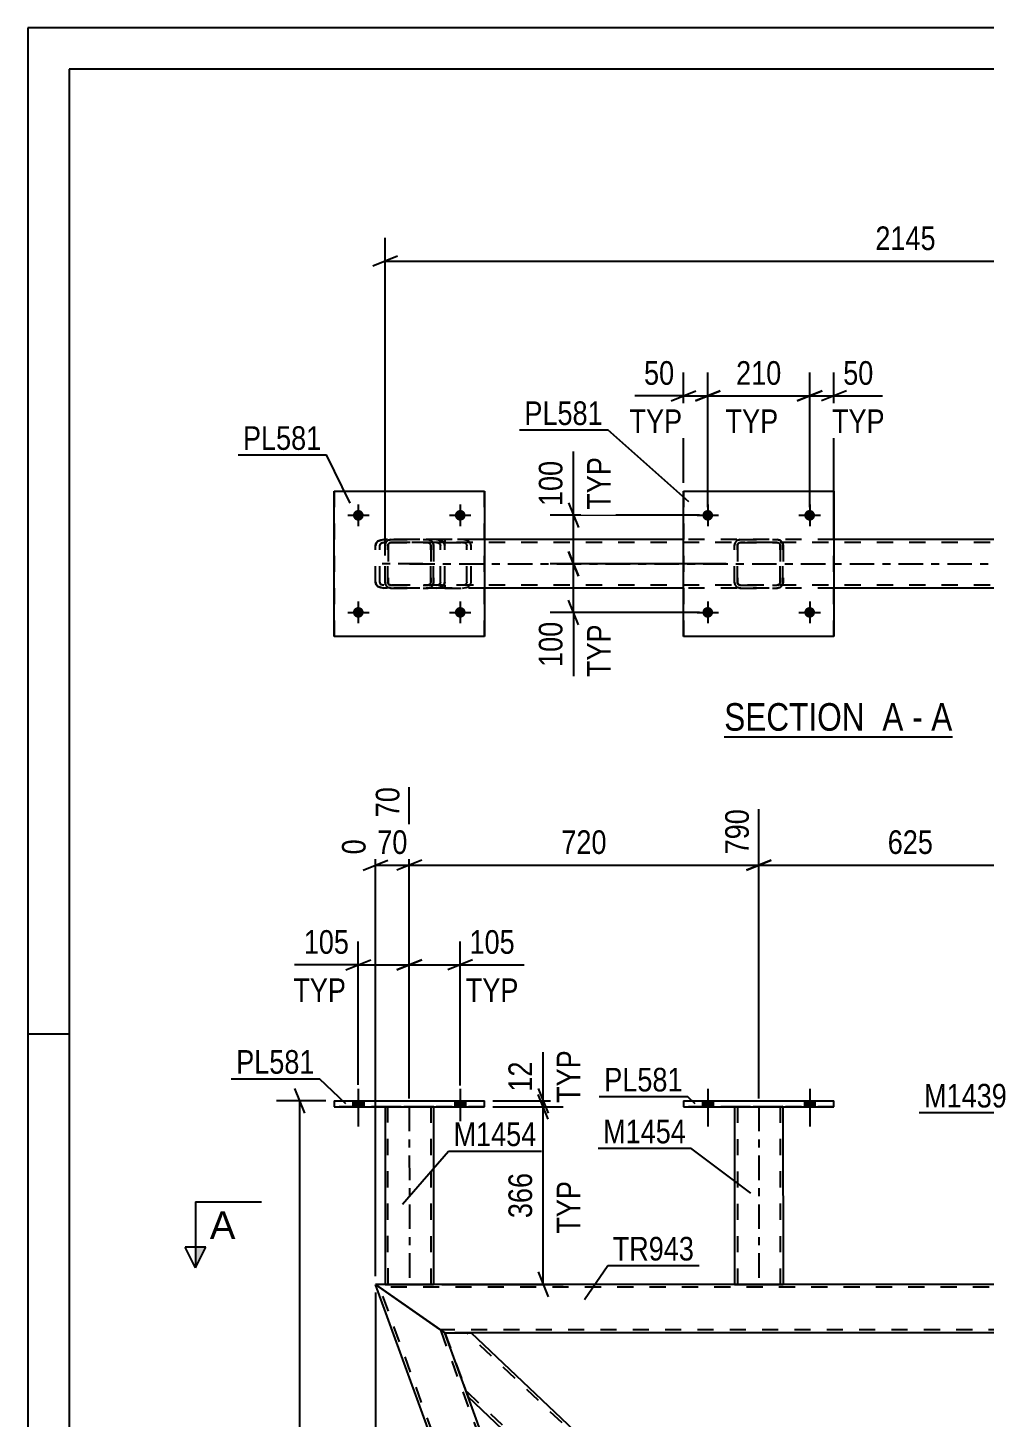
# Model space of a CAD drawing. Header units: millimetres. Extents: x 0 to 594, y 0 to 420.
# Drawn here: x 0 to 115.9, y 251.6 to 420 of the extents above; entities that cross this region are included whole.
import ezdxf

# ---------------------------------------------------------------- set-up
doc = ezdxf.new("R2010")
doc.units = ezdxf.units.MM
doc.linetypes.add('DXK_LINE_DOT2', pattern=[3.9198, 1.9599, -1.9599])
doc.linetypes.add('DXK_LINE_DOT3', pattern=[5.9187, 2.979, -0.9799, 0.9799, -0.9799])
doc.styles.add('Arial', font='ARIAL.TTF', dxfattribs={"height": 0.2})
doc.styles.add('Arial Narrow', font='ARIALN.TTF', dxfattribs={"height": 0.2})

# ---------------------------------------------------------------- blocks, each defined once
blk = doc.blocks.new('Unknown-283049540-1163')
at = {"color": 5, "linetype": 'Continuous'}
for p, q in [((594, 420), (0, 420)), ((0, 420), (0, 0)), ((589, 415), (5, 415)), ((5, 415), (5, 5)), ((5, 298), (0, 298))]:
    blk.add_line(p, q, dxfattribs=at)
blk = doc.blocks.new('Unknown-283049540-12 - 12633')
at = {"color": 6, "linetype": 'Continuous'}
blk.add_line((84.41, 334.05), (112.06, 334.05), dxfattribs=at)
at = {"color": 0, "linetype": 'Continuous'}
for points in [[(102.52, 334.8), (102.52, 338.3), (84.41, 338.3), (84.41, 334.8)], [(106.13, 334.8), (106.13, 338.3), (103.57, 338.3), (103.57, 334.8)], [(108.45, 334.8), (108.45, 338.3), (107.18, 338.3), (107.18, 334.8)], [(112.06, 334.8), (112.06, 338.3), (109.5, 338.3), (109.5, 334.8)]]:
    blk.add_wipeout(points, dxfattribs=at)
at = {"color": 7, "linetype": 'Continuous', "style": 'Arial Narrow'}
for s, p in [('SECTION ', (84.41, 334.8)), ('A', (103.57, 334.8)), ('A', (109.5, 334.8)), ('-', (107.18, 334.8))]:
    blk.add_text(s, height=3.34, dxfattribs=at).set_placement(p)
blk = doc.blocks.new('Bolt-283049540-8524 - 6799')
at = {"linetype": 'Continuous'}
for points in [[(81.77, 289.22), (83.06, 289.22), (83.06, 289.93), (81.77, 289.93)], [(94.12, 289.22), (95.41, 289.22), (95.41, 289.93), (94.12, 289.93)]]:
    blk.add_hatch(color=1, dxfattribs=at).paths.add_polyline_path(points)
at = {"color": 1, "linetype": 'Continuous'}
for p, q in [((82.41, 291.4), (82.41, 286.81)), ((94.77, 291.4), (94.77, 286.81)), ((81.77, 289.93), (81.77, 289.22)), ((83.06, 289.93), (83.06, 289.22)), ((94.12, 289.93), (94.12, 289.22)), ((95.41, 289.93), (95.41, 289.22))]:
    blk.add_line(p, q, dxfattribs=at)
blk = doc.blocks.new('Part-283049540-6800 - 6799')
at = {"color": 2, "linetype": 'Continuous'}
for p, q in [((111.88, 76.1), (42.14, 267.69)), ((42.14, 267.69), (50.55, 261.81)), ((113.64, 88.45), (53.37, 254.05))]:
    blk.add_line(p, q, dxfattribs=at)
at = {"color": 7, "linetype": 'DXK_LINE_DOT2'}
for p, q in [((112.09, 76.57), (42.65, 267.34)), ((115.11, 83.4), (50.04, 262.16)), ((50.55, 261.81), (53.37, 254.05))]:
    blk.add_line(p, q, dxfattribs=at)
blk = doc.blocks.new('Part-283049540-6802 - 6799')
at = {"color": 2, "linetype": 'Continuous'}
for p, q in [((53.37, 254.05), (50.55, 261.81)), ((50.55, 261.81), (53.73, 261.81)), ((142.88, 177.43), (53.73, 261.81)), ((140.85, 171.25), (53.37, 254.05))]:
    blk.add_line(p, q, dxfattribs=at)
at = {"color": 7, "linetype": 'DXK_LINE_DOT2'}
for p, q in [((232.71, 91.92), (53.22, 261.81)), ((53.37, 254.05), (52.83, 255.54)), ((234.03, 83.55), (53.1, 254.8))]:
    blk.add_line(p, q, dxfattribs=at)
blk = doc.blocks.new('Bolt-283049540-8525 - 6799')
at = {"linetype": 'Continuous'}
for points in [[(81.77, 289.22), (83.06, 289.22), (83.06, 289.93), (81.77, 289.93)], [(94.12, 289.22), (95.41, 289.22), (95.41, 289.93), (94.12, 289.93)]]:
    blk.add_hatch(color=1, dxfattribs=at).paths.add_polyline_path(points)
at = {"color": 1, "linetype": 'Continuous'}
for p, q in [((82.41, 291.4), (82.41, 286.81)), ((94.77, 291.4), (94.77, 286.81)), ((81.77, 289.93), (81.77, 289.22)), ((83.06, 289.93), (83.06, 289.22)), ((94.12, 289.93), (94.12, 289.22)), ((95.41, 289.93), (95.41, 289.22))]:
    blk.add_line(p, q, dxfattribs=at)
blk = doc.blocks.new('Part-283049540-6806 - 6799')
at = {"color": 7, "linetype": 'DXK_LINE_DOT2'}
for p, q in [((91.53, 289.23), (85.65, 289.22)), ((85.65, 289.22), (91.53, 289.23)), ((85.65, 289.22), (85.65, 289.22)), ((85.65, 289.22), (85.65, 289.22)), ((86, 289.22), (86, 289.22)), ((86, 289.22), (86.02, 267.69)), ((91.18, 289.23), (91.18, 289.23)), ((91.18, 289.23), (91.19, 267.69)), ((91.53, 289.23), (91.53, 289.23)), ((91.53, 289.23), (91.53, 289.22)), ((91.53, 289.22), (91.53, 289.23)), ((91.55, 267.69), (85.66, 267.69)), ((91.17, 267.69), (91.11, 267.69))]:
    blk.add_line(p, q, dxfattribs=at)
at = {"color": 2, "linetype": 'Continuous'}
for p, q in [((85.65, 289.22), (85.66, 267.69)), ((91.53, 289.22), (91.55, 267.69)), ((85.66, 267.69), (91.55, 267.69))]:
    blk.add_line(p, q, dxfattribs=at)
at = {"color": 7, "linetype": 'DXK_LINE_DOT3'}
blk.add_line((88.59, 289.22), (88.61, 267.69), dxfattribs=at)
blk = doc.blocks.new('Part-283049540-6807 - 6799')
at = {"color": 2, "linetype": 'Continuous'}
for p, q in [((79.47, 289.93), (79.47, 289.22)), ((79.47, 289.93), (97.71, 289.93)), ((97.71, 289.22), (97.71, 289.93)), ((79.47, 289.22), (97.71, 289.22))]:
    blk.add_line(p, q, dxfattribs=at)
at = {"color": 7, "linetype": 'DXK_LINE_DOT2'}
for p, q in [((79.47, 289.93), (97.71, 289.93)), ((97.71, 289.22), (79.47, 289.22))]:
    blk.add_line(p, q, dxfattribs=at)
blk = doc.blocks.new('Part-283049540-6808 - 6799')
at = {"color": 7, "linetype": 'DXK_LINE_DOT2'}
for p, q in [((43.3, 289.22), (49.18, 289.23)), ((43.3, 289.22), (43.3, 289.22)), ((43.3, 289.22), (43.3, 289.22)), ((43.68, 289.22), (43.3, 289.22)), ((43.65, 289.22), (43.65, 289.22)), ((43.66, 267.69), (43.65, 289.22)), ((43.65, 289.22), (43.68, 289.22)), ((49.18, 289.23), (43.68, 289.22)), ((48.83, 289.23), (48.83, 289.23)), ((48.83, 289.23), (48.84, 267.69)), ((49.18, 289.23), (49.18, 289.23)), ((49.18, 289.23), (49.18, 289.22)), ((49.18, 289.22), (49.18, 289.23)), ((49.19, 267.69), (43.31, 267.69)), ((48.81, 267.69), (48.76, 267.69))]:
    blk.add_line(p, q, dxfattribs=at)
at = {"color": 2, "linetype": 'Continuous'}
for p, q in [((43.3, 289.22), (43.31, 267.69)), ((49.18, 289.22), (49.19, 267.69)), ((43.31, 267.69), (49.19, 267.69))]:
    blk.add_line(p, q, dxfattribs=at)
at = {"color": 7, "linetype": 'DXK_LINE_DOT3'}
blk.add_line((46.24, 289.22), (46.25, 267.69), dxfattribs=at)
blk = doc.blocks.new('Part-283049540-6809 - 6799')
at = {"color": 2, "linetype": 'Continuous'}
for p, q in [((37.12, 289.93), (37.12, 289.22)), ((37.12, 289.93), (55.36, 289.93)), ((55.36, 289.22), (55.36, 289.93)), ((37.12, 289.22), (55.36, 289.22))]:
    blk.add_line(p, q, dxfattribs=at)
at = {"color": 7, "linetype": 'DXK_LINE_DOT2'}
for p, q in [((37.12, 289.93), (55.36, 289.93)), ((55.36, 289.22), (37.12, 289.22))]:
    blk.add_line(p, q, dxfattribs=at)
blk = doc.blocks.new('Part-283049540-6811 - 6799')
at = {"color": 2, "linetype": 'Continuous'}
for p, q in [((49.54, 262.52), (42.14, 267.69)), ((43.31, 267.69), (42.14, 267.69)), ((85.66, 267.69), (45.94, 267.69)), ((122.43, 267.69), (88.33, 267.69)), ((49.54, 262.52), (50.55, 261.81)), ((169.48, 261.81), (53.73, 261.81))]:
    blk.add_line(p, q, dxfattribs=at)
at = {"color": 7, "linetype": 'DXK_LINE_DOT2'}
for p, q in [((167.47, 267.34), (42.65, 267.34)), ((45.94, 267.69), (43.31, 267.69)), ((167.34, 267.69), (85.66, 267.69)), ((88.33, 267.69), (85.66, 267.69)), ((50.47, 261.86), (49.54, 262.52)), ((169.36, 262.16), (50.04, 262.16)), ((53.73, 261.81), (50.55, 261.81))]:
    blk.add_line(p, q, dxfattribs=at)
blk = doc.blocks.new('Bolt-283049540-8526 - 6799')
at = {"linetype": 'Continuous'}
for points in [[(39.41, 289.22), (40.71, 289.22), (40.71, 289.93), (39.41, 289.93)], [(51.77, 289.22), (53.06, 289.22), (53.06, 289.93), (51.77, 289.93)]]:
    blk.add_hatch(color=1, dxfattribs=at).paths.add_polyline_path(points)
at = {"color": 1, "linetype": 'Continuous'}
for p, q in [((40.06, 291.4), (40.06, 286.81)), ((52.41, 291.4), (52.41, 286.81)), ((39.41, 289.93), (39.41, 289.22)), ((40.71, 289.93), (40.71, 289.22)), ((51.77, 289.93), (51.77, 289.22)), ((53.06, 289.93), (53.06, 289.22))]:
    blk.add_line(p, q, dxfattribs=at)
blk = doc.blocks.new('Bolt-283049540-8527 - 6799')
at = {"linetype": 'Continuous'}
for points in [[(39.41, 289.22), (40.71, 289.22), (40.71, 289.93), (39.41, 289.93)], [(51.77, 289.22), (53.06, 289.22), (53.06, 289.93), (51.77, 289.93)]]:
    blk.add_hatch(color=1, dxfattribs=at).paths.add_polyline_path(points)
at = {"color": 1, "linetype": 'Continuous'}
for p, q in [((40.06, 291.4), (40.06, 286.81)), ((52.41, 291.4), (52.41, 286.81)), ((39.41, 289.93), (39.41, 289.22)), ((40.71, 289.93), (40.71, 289.22)), ((51.77, 289.93), (51.77, 289.22)), ((53.06, 289.93), (53.06, 289.22))]:
    blk.add_line(p, q, dxfattribs=at)
blk = doc.blocks.new('Part-283049540-12643 - 12633')
at = {"color": 2, "linetype": 'Continuous'}
for p, q in [((37.12, 346.2), (37.12, 363.85)), ((37.12, 363.85), (37.12, 363.85)), ((37.12, 363.85), (55.36, 363.85)), ((55.36, 363.85), (55.36, 346.2)), ((37.12, 346.2), (37.12, 346.2)), ((55.36, 346.2), (37.12, 346.2))]:
    blk.add_line(p, q, dxfattribs=at)
at = {"color": 7, "linetype": 'DXK_LINE_DOT2'}
for p, q in [((37.12, 363.85), (37.12, 346.2)), ((37.12, 363.85), (37.12, 363.85)), ((55.36, 346.2), (55.36, 363.85)), ((37.12, 346.2), (37.12, 346.2))]:
    blk.add_line(p, q, dxfattribs=at)
blk = doc.blocks.new('Part-283049540-12642 - 12633')
at = {"color": 7, "linetype": 'DXK_LINE_DOT2'}
for p, q in [((43.35, 357.53), (43.3, 357.26)), ((43.3, 352.79), (43.3, 357.26)), ((43.3, 357.26), (43.31, 357.26)), ((43.31, 357.26), (43.37, 357.53)), ((43.31, 352.79), (43.31, 357.26)), ((43.65, 357.26), (43.68, 357.39)), ((43.65, 352.79), (43.65, 357.26)), ((43.65, 357.26), (43.66, 357.26)), ((43.69, 357.39), (43.66, 357.26)), ((43.66, 357.26), (43.66, 352.79)), ((43.68, 357.39), (43.75, 357.51)), ((43.77, 357.51), (43.69, 357.39)), ((44, 357.96), (43.73, 357.91)), ((43.75, 357.91), (44.02, 357.96)), ((43.75, 357.51), (43.87, 357.58)), ((43.88, 357.58), (43.77, 357.51)), ((43.87, 357.58), (44, 357.61)), ((44.02, 357.61), (43.88, 357.58)), ((44, 357.96), (48.47, 357.96)), ((44, 357.96), (44.02, 357.96)), ((44, 357.61), (48.47, 357.61)), ((44, 357.61), (44.02, 357.61)), ((44.02, 357.96), (48.49, 357.96)), ((48.49, 357.61), (44.02, 357.61)), ((48.47, 357.96), (48.49, 357.96)), ((48.74, 357.91), (48.47, 357.96)), ((48.47, 357.61), (48.49, 357.61)), ((48.47, 357.61), (48.61, 357.58)), ((48.49, 357.96), (48.76, 357.91)), ((48.62, 357.58), (48.49, 357.61)), ((48.61, 357.58), (48.72, 357.51)), ((48.74, 357.51), (48.62, 357.58)), ((48.72, 357.51), (48.8, 357.39)), ((48.81, 357.39), (48.74, 357.51)), ((48.8, 357.39), (48.83, 357.26)), ((48.84, 357.26), (48.81, 357.39)), ((48.83, 352.79), (48.83, 357.26)), ((48.83, 357.26), (48.84, 357.26)), ((48.84, 357.26), (48.84, 352.79)), ((49.18, 357.26), (49.13, 357.53)), ((49.14, 357.53), (49.19, 357.26)), ((49.18, 352.79), (49.18, 357.26)), ((49.18, 357.26), (49.19, 357.26)), ((49.19, 357.26), (49.19, 352.79)), ((43.3, 352.79), (43.31, 352.79)), ((43.3, 352.79), (43.35, 352.52)), ((43.37, 352.52), (43.31, 352.79)), ((43.65, 352.79), (43.66, 352.79)), ((43.68, 352.65), (43.65, 352.79)), ((43.66, 352.79), (43.69, 352.65)), ((43.75, 352.54), (43.68, 352.65)), ((43.69, 352.65), (43.77, 352.54)), ((43.73, 352.14), (44, 352.08)), ((43.87, 352.46), (43.75, 352.54)), ((44.02, 352.08), (43.75, 352.14)), ((43.77, 352.54), (43.88, 352.46)), ((44, 352.44), (43.87, 352.46)), ((43.88, 352.46), (44.02, 352.44)), ((44, 352.44), (48.47, 352.44)), ((44, 352.44), (44.02, 352.44)), ((44, 352.08), (48.47, 352.08)), ((44, 352.08), (44.02, 352.08)), ((44.02, 352.44), (48.49, 352.44)), ((44.02, 352.08), (48.49, 352.08)), ((48.61, 352.46), (48.47, 352.44)), ((48.47, 352.44), (48.49, 352.44)), ((48.47, 352.08), (48.74, 352.14)), ((48.47, 352.08), (48.49, 352.08)), ((48.49, 352.44), (48.62, 352.46)), ((48.76, 352.14), (48.49, 352.08)), ((48.72, 352.54), (48.61, 352.46)), ((48.62, 352.46), (48.74, 352.54)), ((48.8, 352.65), (48.72, 352.54)), ((48.74, 352.54), (48.81, 352.65)), ((48.83, 352.79), (48.8, 352.65)), ((48.81, 352.65), (48.84, 352.79)), ((48.83, 352.79), (48.84, 352.79)), ((49.13, 352.52), (49.18, 352.79)), ((49.19, 352.79), (49.14, 352.52)), ((49.18, 352.79), (49.19, 352.79))]:
    blk.add_line(p, q, dxfattribs=at)
at = {"color": 7, "linetype": 'DXK_LINE_DOT3'}
blk.add_line((46.23, 355.02), (46.26, 355.02), dxfattribs=at)
at = {"color": 7, "linetype": 'DXK_LINE_DOT2'}
for centre, start, end in [((44, 357.26), 112.5, 157.5), ((44.02, 357.26), 112.5, 157.5), ((48.47, 357.26), 22.5, 67.5), ((48.49, 357.26), 22.5, 67.5), ((44, 352.79), 202.5, 247.5), ((44.02, 352.79), 202.5, 247.5), ((48.47, 352.79), 292.5, 337.5), ((48.49, 352.79), 292.5, 337.5)]:
    blk.add_arc(centre, 0.706, start, end, dxfattribs=at)
blk = doc.blocks.new('Part-283049540-12634 - 12633')
at = {"color": 7, "linetype": 'DXK_LINE_DOT2'}
for p, q in [((42.22, 357.53), (42.14, 357.26)), ((42.14, 352.79), (42.14, 357.26)), ((42.44, 357.76), (42.22, 357.53)), ((42.77, 357.91), (42.44, 357.76)), ((42.65, 357.26), (42.69, 357.39)), ((42.65, 352.79), (42.65, 357.26)), ((42.69, 357.39), (42.8, 357.51)), ((43.15, 357.96), (42.77, 357.91)), ((42.8, 357.51), (42.96, 357.58)), ((42.96, 357.58), (43.15, 357.61)), ((50.25, 357.96), (43.15, 357.96)), ((50.25, 357.61), (43.15, 357.61)), ((49.92, 357.91), (49.54, 357.96)), ((49.54, 357.61), (49.73, 357.58)), ((49.73, 357.58), (49.89, 357.51)), ((49.89, 357.51), (50, 357.39)), ((50.25, 357.76), (49.92, 357.91)), ((50, 357.39), (50.04, 357.26)), ((50.04, 352.79), (50.04, 357.26)), ((50.47, 357.53), (50.25, 357.76)), ((50.55, 357.26), (50.47, 357.53)), ((50.55, 352.79), (50.55, 357.26)), ((42.14, 352.79), (42.22, 352.52)), ((42.22, 352.52), (42.44, 352.29)), ((42.44, 352.29), (42.77, 352.14)), ((42.69, 352.65), (42.65, 352.79)), ((42.8, 352.54), (42.69, 352.65)), ((42.77, 352.14), (43.15, 352.08)), ((42.96, 352.46), (42.8, 352.54)), ((43.15, 352.44), (42.96, 352.46)), ((50.25, 352.44), (43.15, 352.44)), ((50.25, 352.08), (43.15, 352.08)), ((49.73, 352.46), (49.54, 352.44)), ((49.54, 352.08), (49.92, 352.14)), ((49.89, 352.54), (49.73, 352.46)), ((50, 352.65), (49.89, 352.54)), ((49.92, 352.14), (50.25, 352.29)), ((50.04, 352.79), (50, 352.65)), ((50.25, 352.29), (50.47, 352.52)), ((50.47, 352.52), (50.55, 352.79))]:
    blk.add_line(p, q, dxfattribs=at)
at = {"color": 7, "linetype": 'DXK_LINE_DOT3'}
blk.add_line((47.87, 355.02), (42.93, 355.02), dxfattribs=at)
blk = doc.blocks.new('Part-283049540-12636 - 12633')
at = {"color": 7, "linetype": 'DXK_LINE_DOT2'}
for p, q in [((54.04, 357.96), (50.55, 357.96)), ((50.55, 357.96), (50.55, 357.61)), ((50.55, 357.61), (54.04, 357.61)), ((53.1, 357.91), (52.7, 357.96)), ((52.7, 357.61), (52.9, 357.58)), ((53.18, 357.39), (53.22, 357.26)), ((53.22, 352.79), (53.22, 357.26)), ((53.66, 357.51), (53.65, 357.53)), ((53.73, 357.26), (53.66, 357.51)), ((53.73, 352.79), (53.73, 357.26)), ((54.04, 352.44), (50.55, 352.44)), ((50.55, 352.44), (50.55, 352.08)), ((50.55, 352.08), (54.04, 352.08)), ((52.9, 352.46), (52.7, 352.44)), ((52.7, 352.08), (53.1, 352.14)), ((53.22, 352.79), (53.18, 352.65)), ((53.65, 352.52), (53.69, 352.65)), ((53.69, 352.65), (53.73, 352.79))]:
    blk.add_line(p, q, dxfattribs=at)
for centre, radius, start, end in [((52.79, 357.13), 0.467, 34.3521, 76.6378), ((52.88, 357), 0.935, 34.3521, 76.6378), ((52.79, 352.92), 0.467, 283.3622, 325.6479), ((52.88, 353.05), 0.935, 283.3622, 325.6479)]:
    blk.add_arc(centre, radius, start, end, dxfattribs=at)
blk = doc.blocks.new('Part-283049540-12640 - 12633')
at = {"color": 7, "linetype": 'DXK_LINE_DOT2'}
for p, q in [((85.7, 357.53), (85.65, 357.26)), ((85.65, 352.79), (85.65, 357.26)), ((85.65, 357.26), (85.66, 357.26)), ((85.66, 357.26), (85.72, 357.53)), ((85.66, 352.79), (85.66, 357.26)), ((86, 357.26), (86.03, 357.39)), ((86, 352.79), (86, 357.26)), ((86, 357.26), (86.02, 357.26)), ((86.04, 357.39), (86.02, 357.26)), ((86.02, 357.26), (86.02, 352.79)), ((86.03, 357.39), (86.11, 357.51)), ((86.12, 357.51), (86.04, 357.39)), ((86.36, 357.96), (86.09, 357.91)), ((86.1, 357.91), (86.37, 357.96)), ((86.11, 357.51), (86.22, 357.58)), ((86.24, 357.58), (86.12, 357.51)), ((86.22, 357.58), (86.36, 357.61)), ((86.37, 357.61), (86.24, 357.58)), ((86.36, 357.96), (90.83, 357.96)), ((86.36, 357.96), (86.37, 357.96)), ((86.36, 357.61), (90.83, 357.61)), ((86.36, 357.61), (86.37, 357.61)), ((86.37, 357.96), (90.84, 357.96)), ((90.84, 357.61), (86.37, 357.61)), ((90.83, 357.96), (90.84, 357.96)), ((91.1, 357.91), (90.83, 357.96)), ((90.83, 357.61), (90.84, 357.61)), ((90.83, 357.61), (90.96, 357.58)), ((90.84, 357.96), (91.11, 357.91)), ((90.98, 357.58), (90.84, 357.61)), ((90.96, 357.58), (91.08, 357.51)), ((91.09, 357.51), (90.98, 357.58)), ((91.08, 357.51), (91.15, 357.39)), ((91.17, 357.39), (91.09, 357.51)), ((91.15, 357.39), (91.18, 357.26)), ((91.19, 357.26), (91.17, 357.39)), ((91.18, 352.79), (91.18, 357.26)), ((91.18, 357.26), (91.19, 357.26)), ((91.19, 357.26), (91.19, 352.79)), ((91.53, 357.26), (91.48, 357.53)), ((91.49, 357.53), (91.55, 357.26)), ((91.53, 352.79), (91.53, 357.26)), ((91.53, 357.26), (91.55, 357.26)), ((91.55, 357.26), (91.55, 352.79)), ((85.65, 352.79), (85.66, 352.79)), ((85.65, 352.79), (85.7, 352.52)), ((85.72, 352.52), (85.66, 352.79)), ((86, 352.79), (86.02, 352.79)), ((86.03, 352.65), (86, 352.79)), ((86.02, 352.79), (86.04, 352.65)), ((86.11, 352.54), (86.03, 352.65)), ((86.04, 352.65), (86.12, 352.54)), ((86.09, 352.14), (86.36, 352.08)), ((86.37, 352.08), (86.1, 352.14)), ((86.22, 352.46), (86.11, 352.54)), ((86.12, 352.54), (86.24, 352.46)), ((86.36, 352.44), (86.22, 352.46)), ((86.24, 352.46), (86.37, 352.44)), ((86.36, 352.44), (90.83, 352.44)), ((86.36, 352.44), (86.37, 352.44)), ((86.36, 352.08), (90.83, 352.08)), ((86.36, 352.08), (86.37, 352.08)), ((86.37, 352.44), (90.84, 352.44)), ((86.37, 352.08), (90.84, 352.08)), ((90.96, 352.46), (90.83, 352.44)), ((90.83, 352.44), (90.84, 352.44)), ((90.83, 352.08), (91.1, 352.14)), ((90.83, 352.08), (90.84, 352.08)), ((90.84, 352.44), (90.98, 352.46)), ((91.11, 352.14), (90.84, 352.08)), ((91.08, 352.54), (90.96, 352.46)), ((90.98, 352.46), (91.09, 352.54)), ((91.15, 352.65), (91.08, 352.54)), ((91.09, 352.54), (91.17, 352.65)), ((91.18, 352.79), (91.15, 352.65)), ((91.17, 352.65), (91.19, 352.79)), ((91.18, 352.79), (91.19, 352.79)), ((91.48, 352.52), (91.53, 352.79)), ((91.55, 352.79), (91.49, 352.52)), ((91.53, 352.79), (91.55, 352.79))]:
    blk.add_line(p, q, dxfattribs=at)
at = {"color": 7, "linetype": 'DXK_LINE_DOT3'}
blk.add_line((88.58, 355.02), (88.61, 355.02), dxfattribs=at)
at = {"color": 7, "linetype": 'DXK_LINE_DOT2'}
for centre, start, end in [((86.36, 357.26), 112.5, 157.5), ((86.37, 357.26), 112.5, 157.5), ((90.83, 357.26), 22.5, 67.5), ((90.84, 357.26), 22.5, 67.5), ((86.36, 352.79), 202.5, 247.5), ((86.37, 352.79), 202.5, 247.5), ((90.83, 352.79), 292.5, 337.5), ((90.84, 352.79), 292.5, 337.5)]:
    blk.add_arc(centre, 0.706, start, end, dxfattribs=at)
blk = doc.blocks.new('Part-283049540-12641 - 12633')
at = {"color": 2, "linetype": 'Continuous'}
for p, q in [((79.47, 346.2), (79.47, 363.85)), ((79.47, 363.85), (79.47, 363.85)), ((79.47, 363.85), (97.71, 363.85)), ((97.71, 363.85), (97.71, 346.2)), ((79.47, 346.2), (79.47, 346.2)), ((97.71, 346.2), (79.47, 346.2))]:
    blk.add_line(p, q, dxfattribs=at)
at = {"color": 7, "linetype": 'DXK_LINE_DOT2'}
for p, q in [((79.47, 363.85), (79.47, 346.2)), ((79.47, 363.85), (79.47, 363.85)), ((97.71, 346.2), (97.71, 363.85)), ((79.47, 346.2), (79.47, 346.2))]:
    blk.add_line(p, q, dxfattribs=at)
blk = doc.blocks.new('Part-283049540-12645 - 12633')
at = {"color": 7, "linetype": 'DXK_LINE_DOT2'}
for p, q in [((42.14, 357.26), (42.22, 357.53)), ((42.14, 352.79), (42.14, 357.26)), ((42.22, 357.53), (42.44, 357.76)), ((42.44, 357.76), (42.77, 357.91)), ((42.69, 357.39), (42.65, 357.26)), ((42.65, 352.79), (42.65, 357.26)), ((42.8, 357.51), (42.69, 357.39)), ((42.77, 357.91), (43.15, 357.96)), ((42.96, 357.58), (42.8, 357.51)), ((43.15, 357.61), (42.96, 357.58)), ((55.36, 357.96), (43.15, 357.96)), ((167.6, 357.61), (43.15, 357.61)), ((49.54, 357.96), (49.92, 357.91)), ((49.73, 357.58), (49.54, 357.61)), ((49.89, 357.51), (49.73, 357.58)), ((50, 357.39), (49.89, 357.51)), ((49.92, 357.91), (50.25, 357.76)), ((50.04, 357.26), (50, 357.39)), ((50.04, 352.79), (50.04, 357.26)), ((50.25, 357.76), (50.47, 357.53)), ((50.47, 357.53), (50.55, 357.26)), ((50.55, 352.79), (50.55, 357.26)), ((97.71, 357.96), (79.47, 357.96)), ((42.22, 352.52), (42.14, 352.79)), ((42.44, 352.29), (42.22, 352.52)), ((42.77, 352.14), (42.44, 352.29)), ((42.65, 352.79), (42.69, 352.65)), ((42.69, 352.65), (42.8, 352.54)), ((43.15, 352.08), (42.77, 352.14)), ((42.8, 352.54), (42.96, 352.46)), ((42.96, 352.46), (43.15, 352.44)), ((167.6, 352.44), (43.15, 352.44)), ((55.36, 352.08), (43.15, 352.08)), ((49.54, 352.44), (49.73, 352.46)), ((49.92, 352.14), (49.54, 352.08)), ((49.73, 352.46), (49.89, 352.54)), ((49.89, 352.54), (50, 352.65)), ((50.25, 352.29), (49.92, 352.14)), ((50, 352.65), (50.04, 352.79)), ((50.47, 352.52), (50.25, 352.29)), ((50.55, 352.79), (50.47, 352.52)), ((97.71, 352.08), (79.47, 352.08))]:
    blk.add_line(p, q, dxfattribs=at)
at = {"color": 2, "linetype": 'Continuous'}
for p, q in [((79.47, 357.96), (55.36, 357.96)), ((123.12, 357.96), (97.71, 357.96)), ((79.47, 352.08), (55.36, 352.08)), ((123.12, 352.08), (97.71, 352.08))]:
    blk.add_line(p, q, dxfattribs=at)
at = {"color": 7, "linetype": 'DXK_LINE_DOT3'}
blk.add_line((46.35, 355.02), (168.41, 355.02), dxfattribs=at)
blk = doc.blocks.new('Bolt-283049540-12646 - 12633')
at = {"linetype": 'Continuous'}
for points in [[(81.77, 349.15), (81.78, 349.28), (81.82, 349.41), (81.89, 349.53), (81.98, 349.63), (82.09, 349.7), (82.22, 349.76), (82.35, 349.79), (82.49, 349.79), (82.62, 349.76), (82.74, 349.7), (82.85, 349.62), (82.94, 349.52), (83.01, 349.4), (83.05, 349.27), (83.06, 349.14), (83.05, 349), (83, 348.88), (82.94, 348.76), (82.84, 348.66), (82.73, 348.58), (82.61, 348.53), (82.48, 348.5), (82.34, 348.5), (82.21, 348.53), (82.09, 348.58), (81.98, 348.66), (81.89, 348.76), (81.82, 348.88), (81.78, 349.01)], [(94.12, 349.15), (94.13, 349.28), (94.18, 349.41), (94.25, 349.53), (94.34, 349.63), (94.45, 349.7), (94.57, 349.76), (94.7, 349.79), (94.84, 349.79), (94.97, 349.76), (95.09, 349.7), (95.2, 349.62), (95.29, 349.52), (95.36, 349.4), (95.4, 349.27), (95.41, 349.14), (95.4, 349), (95.36, 348.88), (95.29, 348.76), (95.2, 348.66), (95.09, 348.58), (94.96, 348.53), (94.83, 348.5), (94.7, 348.5), (94.56, 348.53), (94.44, 348.58), (94.33, 348.66), (94.24, 348.76), (94.17, 348.88), (94.13, 349.01)]]:
    blk.add_hatch(color=1, dxfattribs=at).paths.add_polyline_path(points)
at = {"color": 1, "linetype": 'Continuous'}
for p, q in [((82.41, 350.44), (82.41, 347.85)), ((94.77, 350.44), (94.77, 347.85)), ((81.12, 349.14), (83.71, 349.14)), ((93.47, 349.14), (96.06, 349.14))]:
    blk.add_line(p, q, dxfattribs=at)
blk = doc.blocks.new('Bolt-283049540-12647 - 12633')
at = {"linetype": 'Continuous'}
for points in [[(81.77, 360.91), (81.78, 361.05), (81.82, 361.17), (81.89, 361.29), (81.98, 361.39), (82.09, 361.47), (82.22, 361.52), (82.35, 361.55), (82.49, 361.55), (82.62, 361.52), (82.74, 361.47), (82.85, 361.39), (82.94, 361.28), (83.01, 361.17), (83.05, 361.04), (83.06, 360.9), (83.05, 360.77), (83, 360.64), (82.94, 360.52), (82.84, 360.42), (82.73, 360.34), (82.61, 360.29), (82.48, 360.26), (82.34, 360.26), (82.21, 360.29), (82.09, 360.35), (81.98, 360.43), (81.89, 360.53), (81.82, 360.65), (81.78, 360.78)], [(94.12, 360.91), (94.13, 361.05), (94.18, 361.17), (94.25, 361.29), (94.34, 361.39), (94.45, 361.47), (94.57, 361.52), (94.7, 361.55), (94.84, 361.55), (94.97, 361.52), (95.09, 361.47), (95.2, 361.39), (95.29, 361.28), (95.36, 361.17), (95.4, 361.04), (95.41, 360.9), (95.4, 360.77), (95.36, 360.64), (95.29, 360.52), (95.2, 360.42), (95.09, 360.34), (94.96, 360.29), (94.83, 360.26), (94.7, 360.26), (94.56, 360.29), (94.44, 360.35), (94.33, 360.43), (94.24, 360.53), (94.17, 360.65), (94.13, 360.78)]]:
    blk.add_hatch(color=1, dxfattribs=at).paths.add_polyline_path(points)
at = {"color": 1, "linetype": 'Continuous'}
for p, q in [((82.41, 362.2), (82.41, 359.61)), ((94.77, 362.2), (94.77, 359.61)), ((81.12, 360.91), (83.71, 360.91)), ((93.47, 360.91), (96.06, 360.91))]:
    blk.add_line(p, q, dxfattribs=at)
blk = doc.blocks.new('Bolt-283049540-12648 - 12633')
at = {"linetype": 'Continuous'}
for points in [[(39.41, 349.15), (39.43, 349.28), (39.47, 349.41), (39.54, 349.53), (39.63, 349.63), (39.74, 349.7), (39.86, 349.76), (40, 349.79), (40.13, 349.79), (40.26, 349.76), (40.39, 349.7), (40.5, 349.62), (40.59, 349.52), (40.65, 349.4), (40.7, 349.27), (40.71, 349.14), (40.69, 349), (40.65, 348.88), (40.58, 348.76), (40.49, 348.66), (40.38, 348.58), (40.26, 348.53), (40.13, 348.5), (39.99, 348.5), (39.86, 348.53), (39.73, 348.58), (39.63, 348.66), (39.54, 348.76), (39.47, 348.88), (39.43, 349.01)], [(51.77, 349.15), (51.78, 349.28), (51.82, 349.41), (51.89, 349.53), (51.98, 349.63), (52.09, 349.7), (52.22, 349.76), (52.35, 349.79), (52.49, 349.79), (52.62, 349.76), (52.74, 349.7), (52.85, 349.62), (52.94, 349.52), (53.01, 349.4), (53.05, 349.27), (53.06, 349.14), (53.05, 349), (53, 348.88), (52.94, 348.76), (52.84, 348.66), (52.73, 348.58), (52.61, 348.53), (52.48, 348.5), (52.34, 348.5), (52.21, 348.53), (52.09, 348.58), (51.98, 348.66), (51.89, 348.76), (51.82, 348.88), (51.78, 349.01)]]:
    blk.add_hatch(color=1, dxfattribs=at).paths.add_polyline_path(points)
at = {"color": 1, "linetype": 'Continuous'}
for p, q in [((40.06, 350.44), (40.06, 347.85)), ((52.41, 350.44), (52.41, 347.85)), ((38.77, 349.14), (41.36, 349.14)), ((51.12, 349.14), (53.71, 349.14))]:
    blk.add_line(p, q, dxfattribs=at)
blk = doc.blocks.new('Bolt-283049540-12649 - 12633')
at = {"linetype": 'Continuous'}
for points in [[(39.41, 360.91), (39.43, 361.05), (39.47, 361.17), (39.54, 361.29), (39.63, 361.39), (39.74, 361.47), (39.86, 361.52), (40, 361.55), (40.13, 361.55), (40.26, 361.52), (40.39, 361.47), (40.5, 361.39), (40.59, 361.28), (40.65, 361.17), (40.7, 361.04), (40.71, 360.9), (40.69, 360.77), (40.65, 360.64), (40.58, 360.52), (40.49, 360.42), (40.38, 360.34), (40.26, 360.29), (40.13, 360.26), (39.99, 360.26), (39.86, 360.29), (39.73, 360.35), (39.63, 360.43), (39.54, 360.53), (39.47, 360.65), (39.43, 360.78)], [(51.77, 360.91), (51.78, 361.05), (51.82, 361.17), (51.89, 361.29), (51.98, 361.39), (52.09, 361.47), (52.22, 361.52), (52.35, 361.55), (52.49, 361.55), (52.62, 361.52), (52.74, 361.47), (52.85, 361.39), (52.94, 361.28), (53.01, 361.17), (53.05, 361.04), (53.06, 360.9), (53.05, 360.77), (53, 360.64), (52.94, 360.52), (52.84, 360.42), (52.73, 360.34), (52.61, 360.29), (52.48, 360.26), (52.34, 360.26), (52.21, 360.29), (52.09, 360.35), (51.98, 360.43), (51.89, 360.53), (51.82, 360.65), (51.78, 360.78)]]:
    blk.add_hatch(color=1, dxfattribs=at).paths.add_polyline_path(points)
at = {"color": 1, "linetype": 'Continuous'}
for p, q in [((40.06, 362.2), (40.06, 359.61)), ((52.41, 362.2), (52.41, 359.61)), ((38.77, 360.91), (41.36, 360.91)), ((51.12, 360.91), (53.71, 360.91))]:
    blk.add_line(p, q, dxfattribs=at)
blk = doc.blocks.new('StraightDimension-283049540-12322 - 6799')
at = {"color": 7, "linetype": 'Continuous'}
for p, q in [((61.87, 291.43), (63.07, 288.43)), ((56.36, 289.93), (64.87, 289.93)), ((63.07, 287.72), (61.87, 290.72)), ((62.47, 289.22), (62.47, 289.93)), ((56.36, 289.22), (64.87, 289.22))]:
    blk.add_line(p, q, dxfattribs=at)
at = {"color": 0, "linetype": 'Continuous'}
blk.add_wipeout([(67.57, 296.67), (63.37, 296.67), (63.37, 289.08), (67.57, 289.08)], dxfattribs=at)
at = {"color": 0}
blk.add_wipeout([(61.72, 295.31), (57.52, 295.31), (57.52, 290.45), (61.72, 290.45)], dxfattribs=at)
at = {"color": 7, "linetype": 'Continuous'}
blk.add_line((62.47, 289.93), (62.47, 295.83), dxfattribs=at)
blk.add_line((62.47, 289.93), (62.47, 295.83), dxfattribs=at)
at = {"color": 3, "linetype": 'Continuous', "style": 'Arial Narrow'}
blk.add_text('TYP', height=2.863, rotation=90.0002, dxfattribs=at).set_placement((66.97, 289.68))
at = {"color": 3, "style": 'Arial Narrow'}
blk.add_text('12', height=2.863, rotation=90.0002, dxfattribs=at).set_placement((61.12, 291.05))
blk = doc.blocks.new('StraightDimension-283049540-12352 - 6799')
at = {"color": 7, "linetype": 'Continuous'}
for p, q in [((40.06, 291.86), (40.06, 309.26)), ((46.24, 290.22), (46.24, 309.26)), ((38.56, 305.81), (41.56, 307.01)), ((47.74, 307.01), (44.74, 305.81)), ((40.06, 306.41), (46.24, 306.41))]:
    blk.add_line(p, q, dxfattribs=at)
at = {"color": 0}
blk.add_wipeout([(39.54, 307.16), (39.54, 311.36), (32.85, 311.36), (32.85, 307.16)], dxfattribs=at)
at = {"color": 0, "linetype": 'Continuous'}
blk.add_wipeout([(39.17, 301.31), (39.17, 305.51), (31.58, 305.51), (31.58, 301.31)], dxfattribs=at)
at = {"color": 7, "linetype": 'Continuous'}
blk.add_line((40.06, 306.41), (32.33, 306.41), dxfattribs=at)
blk.add_line((40.06, 306.41), (32.33, 306.41), dxfattribs=at)
at = {"color": 3, "style": 'Arial Narrow'}
blk.add_text('105', height=2.863, dxfattribs=at).set_placement((33.45, 307.76))
at = {"color": 3, "linetype": 'Continuous', "style": 'Arial Narrow'}
blk.add_text('TYP', height=2.863, dxfattribs=at).set_placement((32.18, 301.91))
blk = doc.blocks.new('StraightDimension-283049540-17328 - 6799')
at = {"color": 7, "linetype": 'Continuous'}
blk.add_line((42.14, 266.69), (42.14, 55.24), dxfattribs=at)
blk = doc.blocks.new('StraightDimension-283049540-17637 - 6799')
at = {"color": 7, "linetype": 'Continuous'}
for p, q in [((46.24, 290.22), (46.24, 327.97)), ((88.59, 290.22), (88.59, 325.3)), ((47.74, 319.11), (44.74, 317.91)), ((46.24, 318.51), (88.59, 318.51)), ((87.09, 317.91), (90.09, 319.11))]:
    blk.add_line(p, q, dxfattribs=at)
at = {"color": 0, "linetype": 'Continuous'}
blk.add_wipeout([(87.99, 325.9), (83.79, 325.9), (83.79, 319.21), (87.99, 319.21)], dxfattribs=at)
at = {"color": 0}
blk.add_wipeout([(70.76, 319.26), (70.76, 323.46), (64.07, 323.46), (64.07, 319.26)], dxfattribs=at)
at = {"color": 3, "linetype": 'Continuous', "style": 'Arial Narrow'}
blk.add_text('790', height=2.863, rotation=90.0002, dxfattribs=at).set_placement((87.39, 319.81))
at = {"color": 3, "style": 'Arial Narrow'}
blk.add_text('720', height=2.863, dxfattribs=at).set_placement((64.67, 319.86))
blk = doc.blocks.new('StraightDimension-283049540-12187 - 6799')
at = {"color": 7, "linetype": 'Continuous'}
blk.add_line((42.14, 266.69), (42.14, 44.77), dxfattribs=at)
blk = doc.blocks.new('StraightDimension-283049540-12351 - 6799')
at = {"color": 7, "linetype": 'Continuous'}
for p, q in [((46.24, 290.22), (46.24, 309.26)), ((52.41, 291.79), (52.41, 309.26)), ((44.74, 305.81), (47.74, 307.01)), ((53.91, 307.01), (50.91, 305.81)), ((46.24, 306.41), (52.41, 306.41))]:
    blk.add_line(p, q, dxfattribs=at)
at = {"color": 0}
blk.add_wipeout([(59.62, 307.16), (59.62, 311.36), (52.94, 311.36), (52.94, 307.16)], dxfattribs=at)
at = {"color": 0, "linetype": 'Continuous'}
blk.add_wipeout([(60.08, 301.31), (60.08, 305.51), (52.49, 305.51), (52.49, 301.31)], dxfattribs=at)
at = {"color": 7, "linetype": 'Continuous'}
blk.add_line((52.41, 306.41), (60.15, 306.41), dxfattribs=at)
blk.add_line((52.41, 306.41), (60.15, 306.41), dxfattribs=at)
at = {"color": 3, "style": 'Arial Narrow'}
blk.add_text('105', height=2.863, dxfattribs=at).set_placement((53.54, 307.76))
at = {"color": 3, "linetype": 'Continuous', "style": 'Arial Narrow'}
blk.add_text('TYP', height=2.863, dxfattribs=at).set_placement((53.09, 301.91))
blk = doc.blocks.new('StraightDimension-283049540-12270 - 6799')
at = {"color": 7, "linetype": 'Continuous'}
for p, q in [((33.58, 288.43), (32.38, 291.43)), ((36.12, 289.93), (30.13, 289.93)), ((32.98, 75.43), (32.98, 289.93))]:
    blk.add_line(p, q, dxfattribs=at)
blk = doc.blocks.new('StraightDimension-283049540-12323 - 6799')
at = {"color": 7, "linetype": 'Continuous'}
for p, q in [((63.07, 287.72), (61.87, 290.72)), ((56.36, 289.22), (64.87, 289.22)), ((62.47, 267.69), (62.47, 289.22)), ((61.87, 269.19), (63.07, 266.19)), ((50.19, 267.69), (64.87, 267.69))]:
    blk.add_line(p, q, dxfattribs=at)
at = {"color": 0, "linetype": 'Continuous'}
blk.add_wipeout([(67.57, 280.82), (63.37, 280.82), (63.37, 273.23), (67.57, 273.23)], dxfattribs=at)
at = {"color": 3, "linetype": 'Continuous', "style": 'Arial Narrow'}
blk.add_text('TYP', height=2.863, rotation=90.0002, dxfattribs=at).set_placement((66.97, 273.83))
at = {"color": 0}
blk.add_wipeout([(61.72, 281.8), (57.52, 281.8), (57.52, 275.12), (61.72, 275.12)], dxfattribs=at)
at = {"color": 3, "style": 'Arial Narrow'}
blk.add_text('366', height=2.863, rotation=90.0002, dxfattribs=at).set_placement((61.12, 275.72))
blk = doc.blocks.new('StraightDimension-283049540-17636 - 6799')
at = {"color": 7, "linetype": 'Continuous'}
for p, q in [((125.36, 291.63), (125.36, 327.13)), ((88.59, 290.22), (88.59, 325.3)), ((90.09, 319.11), (87.09, 317.91)), ((88.59, 318.51), (125.36, 318.51)), ((123.86, 317.91), (126.86, 319.11))]:
    blk.add_line(p, q, dxfattribs=at)
at = {"color": 0, "linetype": 'Continuous'}
blk.add_wipeout([(124.76, 327.73), (120.56, 327.73), (120.56, 319.21), (124.76, 319.21)], dxfattribs=at)
at = {"color": 0}
blk.add_wipeout([(110.32, 319.26), (110.32, 323.46), (103.63, 323.46), (103.63, 319.26)], dxfattribs=at)
at = {"color": 3, "linetype": 'Continuous', "style": 'Arial Narrow'}
blk.add_text('1415', height=2.863, rotation=90.0002, dxfattribs=at).set_placement((124.16, 319.81))
at = {"color": 3, "style": 'Arial Narrow'}
blk.add_text('625', height=2.863, dxfattribs=at).set_placement((104.23, 319.86))
blk = doc.blocks.new('StraightDimension-283049540-17638 - 6799')
at = {"color": 7, "linetype": 'Continuous'}
for p, q in [((46.24, 290.22), (46.24, 327.97)), ((42.14, 268.69), (42.14, 321.64)), ((40.64, 317.91), (43.64, 319.11)), ((42.14, 318.51), (46.24, 318.51)), ((47.74, 319.11), (44.74, 317.91))]:
    blk.add_line(p, q, dxfattribs=at)
at = {"color": 0}
blk.add_wipeout([(46.62, 319.26), (46.62, 323.46), (41.76, 323.46), (41.76, 319.26)], dxfattribs=at)
at = {"color": 3, "style": 'Arial Narrow'}
blk.add_text('70', height=2.863, dxfattribs=at).set_placement((42.36, 319.86))
at = {"color": 0, "linetype": 'Continuous'}
for points in [[(45.64, 328.57), (41.44, 328.57), (41.44, 323.71), (45.64, 323.71)], [(41.54, 322.24), (37.34, 322.24), (37.34, 319.21), (41.54, 319.21)]]:
    blk.add_wipeout(points, dxfattribs=at)
at = {"color": 3, "linetype": 'Continuous', "style": 'Arial Narrow'}
for s, height, p in [('70', 2.863, (45.04, 324.31)), ('0', 2.86, (40.94, 319.81))]:
    blk.add_text(s, height=height, rotation=90.0002, dxfattribs=at).set_placement(p)
blk = doc.blocks.new('StraightDimension-283049540-13075 - 12633')
at = {"color": 7, "linetype": 'Continuous'}
for p, q in [((79.47, 364.85), (79.47, 378.23)), ((82.41, 361.91), (82.41, 378.23)), ((77.97, 374.78), (80.97, 375.98)), ((83.91, 375.98), (80.91, 374.78)), ((79.47, 375.38), (82.41, 375.38))]:
    blk.add_line(p, q, dxfattribs=at)
at = {"color": 0}
blk.add_wipeout([(78.95, 376.13), (78.95, 380.33), (74.09, 380.33), (74.09, 376.13)], dxfattribs=at)
at = {"color": 0, "linetype": 'Continuous'}
blk.add_wipeout([(79.92, 370.28), (79.92, 374.48), (72.33, 374.48), (72.33, 370.28)], dxfattribs=at)
at = {"color": 7, "linetype": 'Continuous'}
blk.add_line((79.47, 375.38), (73.57, 375.38), dxfattribs=at)
blk.add_line((79.47, 375.38), (73.57, 375.38), dxfattribs=at)
at = {"color": 3, "style": 'Arial Narrow'}
blk.add_text('50', height=2.863, dxfattribs=at).set_placement((74.69, 376.73))
at = {"color": 3, "linetype": 'Continuous', "style": 'Arial Narrow'}
blk.add_text('TYP', height=2.863, dxfattribs=at).set_placement((72.93, 370.88))
blk = doc.blocks.new('StraightDimension-283049540-12691 - 12633')
at = {"color": 7, "linetype": 'Continuous'}
for p, q in [((65.55, 362.41), (66.75, 359.41)), ((81.41, 360.91), (63.3, 360.91)), ((66.15, 355.02), (66.15, 360.91)), ((66.75, 353.52), (65.55, 356.52)), ((84.65, 355.02), (63.3, 355.02))]:
    blk.add_line(p, q, dxfattribs=at)
at = {"color": 0}
blk.add_wipeout([(65.4, 368.12), (61.2, 368.12), (61.2, 361.43), (65.4, 361.43)], dxfattribs=at)
at = {"color": 0, "linetype": 'Continuous'}
blk.add_wipeout([(71.25, 368.57), (67.05, 368.57), (67.05, 360.98), (71.25, 360.98)], dxfattribs=at)
at = {"color": 7, "linetype": 'Continuous'}
blk.add_line((66.15, 360.91), (66.15, 368.64), dxfattribs=at)
blk.add_line((66.15, 360.91), (66.15, 368.64), dxfattribs=at)
at = {"color": 3, "style": 'Arial Narrow'}
blk.add_text('100', height=2.863, rotation=90.0002, dxfattribs=at).set_placement((64.8, 362.03))
at = {"color": 3, "linetype": 'Continuous', "style": 'Arial Narrow'}
blk.add_text('TYP', height=2.863, rotation=90.0002, dxfattribs=at).set_placement((70.65, 361.58))
blk = doc.blocks.new('StraightDimension-283049540-12692 - 12633')
at = {"color": 7, "linetype": 'Continuous'}
for p, q in [((65.55, 356.52), (66.75, 353.52)), ((84.65, 355.02), (63.3, 355.02)), ((66.15, 349.14), (66.15, 355.02)), ((66.75, 347.64), (65.55, 350.64)), ((81.41, 349.14), (63.3, 349.14))]:
    blk.add_line(p, q, dxfattribs=at)
at = {"color": 0}
blk.add_wipeout([(65.4, 348.62), (61.2, 348.62), (61.2, 341.93), (65.4, 341.93)], dxfattribs=at)
at = {"color": 0, "linetype": 'Continuous'}
blk.add_wipeout([(71.25, 348.29), (67.05, 348.29), (67.05, 340.7), (71.25, 340.7)], dxfattribs=at)
at = {"color": 7, "linetype": 'Continuous'}
blk.add_line((66.15, 349.14), (66.15, 341.41), dxfattribs=at)
blk.add_line((66.15, 349.14), (66.15, 341.41), dxfattribs=at)
at = {"color": 3, "style": 'Arial Narrow'}
blk.add_text('100', height=2.863, rotation=90.0002, dxfattribs=at).set_placement((64.8, 342.53))
at = {"color": 3, "linetype": 'Continuous', "style": 'Arial Narrow'}
blk.add_text('TYP', height=2.863, rotation=90.0002, dxfattribs=at).set_placement((70.65, 341.3))
blk = doc.blocks.new('StraightDimension-283049540-17612 - 12633')
at = {"color": 7, "linetype": 'Continuous'}
for p, q in [((43.3, 356.02), (43.3, 394.56)), ((44.8, 392.31), (41.8, 391.11)), ((43.3, 391.71), (169.48, 391.71))]:
    blk.add_line(p, q, dxfattribs=at)
at = {"color": 0}
blk.add_wipeout([(110.65, 392.46), (110.65, 396.66), (102.13, 396.66), (102.13, 392.46)], dxfattribs=at)
at = {"color": 3, "style": 'Arial Narrow'}
blk.add_text('2145', height=2.863, dxfattribs=at).set_placement((102.73, 393.06))
blk = doc.blocks.new('StraightDimension-283049540-13073 - 12633')
at = {"color": 7, "linetype": 'Continuous'}
for p, q in [((94.77, 361.91), (94.77, 378.23)), ((97.71, 358.96), (97.71, 378.23)), ((93.27, 374.78), (96.27, 375.98)), ((99.21, 375.98), (96.21, 374.78)), ((94.77, 375.38), (97.71, 375.38))]:
    blk.add_line(p, q, dxfattribs=at)
at = {"color": 0}
blk.add_wipeout([(103.09, 376.13), (103.09, 380.33), (98.23, 380.33), (98.23, 376.13)], dxfattribs=at)
at = {"color": 0, "linetype": 'Continuous'}
blk.add_wipeout([(104.46, 370.28), (104.46, 374.48), (96.87, 374.48), (96.87, 370.28)], dxfattribs=at)
at = {"color": 7, "linetype": 'Continuous'}
blk.add_line((97.71, 375.38), (103.61, 375.38), dxfattribs=at)
blk.add_line((97.71, 375.38), (103.61, 375.38), dxfattribs=at)
at = {"color": 3, "style": 'Arial Narrow'}
blk.add_text('50', height=2.863, dxfattribs=at).set_placement((98.83, 376.73))
at = {"color": 3, "linetype": 'Continuous', "style": 'Arial Narrow'}
blk.add_text('TYP', height=2.863, dxfattribs=at).set_placement((97.47, 370.88))
blk = doc.blocks.new('StraightDimension-283049540-13074 - 12633')
at = {"color": 7, "linetype": 'Continuous'}
for p, q in [((82.41, 361.91), (82.41, 378.23)), ((94.77, 361.91), (94.77, 378.23)), ((80.91, 374.78), (83.91, 375.98)), ((96.27, 375.98), (93.27, 374.78)), ((82.41, 375.38), (94.77, 375.38))]:
    blk.add_line(p, q, dxfattribs=at)
at = {"color": 0}
blk.add_wipeout([(91.93, 376.13), (91.93, 380.33), (85.25, 380.33), (85.25, 376.13)], dxfattribs=at)
at = {"color": 0, "linetype": 'Continuous'}
blk.add_wipeout([(91.56, 370.28), (91.56, 374.48), (83.97, 374.48), (83.97, 370.28)], dxfattribs=at)
at = {"color": 3, "style": 'Arial Narrow'}
blk.add_text('210', height=2.863, dxfattribs=at).set_placement((85.85, 376.73))
at = {"color": 3, "linetype": 'Continuous', "style": 'Arial Narrow'}
blk.add_text('TYP', height=2.863, dxfattribs=at).set_placement((84.57, 370.88))
blk = doc.blocks.new('SectionMark-283049540-12654 - 6799')
at = {"linetype": 'Continuous'}
blk.add_hatch(color=6, dxfattribs=at).paths.add_polyline_path([(20.31, 272.19), (21.56, 272.19), (20.31, 269.69)])
at = {"color": 6, "linetype": 'Continuous'}
for p, q in [((20.31, 277.69), (28.31, 277.69)), ((20.31, 277.69), (20.31, 269.69)), ((20.31, 269.69), (19.06, 272.19)), ((21.56, 272.19), (19.06, 272.19)), ((20.31, 269.69), (21.56, 272.19))]:
    blk.add_line(p, q, dxfattribs=at)
at = {"color": 0, "linetype": 'Continuous'}
blk.add_wipeout([(25.17, 273.19), (25.17, 276.69), (22.06, 276.69), (22.06, 273.19)], dxfattribs=at)
at = {"color": 3, "linetype": 'Continuous', "style": 'Arial'}
blk.add_text('A', height=3.34, dxfattribs=at).set_placement((22.06, 273.19))
blk = doc.blocks.new('Mark-283049540-12406 - 6799')
at = {"color": 0}
blk.add_wipeout([(118.68, 289.13), (118.68, 292.13), (108.63, 292.13), (108.63, 289.13)], dxfattribs=at)
blk.add_wipeout([(118.68, 289.13), (118.68, 292.13), (108.63, 292.13), (108.63, 289.13)], dxfattribs=at)
at = {"color": 30, "linetype": 'Continuous'}
for p in [(108.03, 288.53), (123.61, 286.03)]:
    blk.add_line(p, (119.28, 288.53), dxfattribs=at)
at = {"color": 3, "style": 'Arial Narrow'}
blk.add_text('M1439', height=2.863, dxfattribs=at).set_placement((108.63, 289.13))
blk = doc.blocks.new('Mark-283049540-12306 - 6799')
at = {"color": 0}
blk.add_wipeout([(80.76, 270.58), (80.76, 273.58), (70.89, 273.58), (70.89, 270.58)], dxfattribs=at)
blk.add_wipeout([(80.76, 270.58), (80.76, 273.58), (70.89, 273.58), (70.89, 270.58)], dxfattribs=at)
at = {"color": 30, "linetype": 'Continuous'}
for p, q in [((67.48, 265.85), (70.29, 269.98)), ((70.29, 269.98), (81.36, 269.98))]:
    blk.add_line(p, q, dxfattribs=at)
at = {"color": 3, "style": 'Arial Narrow'}
blk.add_text('TR943', height=2.863, dxfattribs=at).set_placement((70.89, 270.58))
blk = doc.blocks.new('Mark-283049540-12377 - 6799')
at = {"color": 0}
blk.add_wipeout([(61.65, 284.45), (61.65, 287.45), (51.6, 287.45), (51.6, 284.45)], dxfattribs=at)
blk.add_wipeout([(61.65, 284.45), (61.65, 287.45), (51.6, 287.45), (51.6, 284.45)], dxfattribs=at)
at = {"color": 30, "linetype": 'Continuous'}
for p, q in [((45.42, 277.43), (51, 283.85)), ((51, 283.85), (62.25, 283.85))]:
    blk.add_line(p, q, dxfattribs=at)
at = {"color": 3, "style": 'Arial Narrow'}
blk.add_text('M1454', height=2.863, dxfattribs=at).set_placement((51.6, 284.45))
blk = doc.blocks.new('Mark-283049540-12380 - 6799')
at = {"color": 0}
blk.add_wipeout([(34.76, 293.22), (34.76, 296.22), (25.26, 296.22), (25.26, 293.22)], dxfattribs=at)
blk.add_wipeout([(34.76, 293.22), (34.76, 296.22), (25.26, 296.22), (25.26, 293.22)], dxfattribs=at)
at = {"color": 30, "linetype": 'Continuous'}
for p in [(24.66, 292.62), (38.56, 289.56)]:
    blk.add_line(p, (35.36, 292.62), dxfattribs=at)
at = {"color": 3, "style": 'Arial Narrow'}
blk.add_text('PL581', height=2.863, dxfattribs=at).set_placement((25.26, 293.22))
blk = doc.blocks.new('Mark-283049540-12392 - 6799')
at = {"color": 0}
blk.add_wipeout([(79.78, 284.78), (79.78, 287.78), (69.73, 287.78), (69.73, 284.78)], dxfattribs=at)
blk.add_wipeout([(79.78, 284.78), (79.78, 287.78), (69.73, 287.78), (69.73, 284.78)], dxfattribs=at)
at = {"color": 30, "linetype": 'Continuous'}
for p in [(69.13, 284.18), (87.62, 278.73)]:
    blk.add_line(p, (80.38, 284.18), dxfattribs=at)
at = {"color": 3, "style": 'Arial Narrow'}
blk.add_text('M1454', height=2.863, dxfattribs=at).set_placement((69.73, 284.78))
blk = doc.blocks.new('Mark-283049540-12395 - 6799')
at = {"color": 0}
blk.add_wipeout([(79.37, 291.07), (79.37, 294.07), (69.87, 294.07), (69.87, 291.07)], dxfattribs=at)
blk.add_wipeout([(79.37, 291.07), (79.37, 294.07), (69.87, 294.07), (69.87, 291.07)], dxfattribs=at)
at = {"color": 30, "linetype": 'Continuous'}
for p in [(69.27, 290.47), (80.88, 289.56)]:
    blk.add_line(p, (79.97, 290.47), dxfattribs=at)
at = {"color": 3, "style": 'Arial Narrow'}
blk.add_text('PL581', height=2.863, dxfattribs=at).set_placement((69.87, 291.07))
blk = doc.blocks.new('Mark-283049540-17606 - 12633')
at = {"color": 0}
blk.add_wipeout([(69.69, 371.85), (69.69, 374.85), (60.19, 374.85), (60.19, 371.85)], dxfattribs=at)
blk.add_wipeout([(69.69, 371.85), (69.69, 374.85), (60.19, 374.85), (60.19, 371.85)], dxfattribs=at)
at = {"color": 30, "linetype": 'Continuous'}
for p in [(59.59, 371.25), (80.14, 362.55)]:
    blk.add_line(p, (70.29, 371.25), dxfattribs=at)
at = {"color": 3, "style": 'Arial Narrow'}
blk.add_text('PL581', height=2.863, dxfattribs=at).set_placement((60.19, 371.85))
blk = doc.blocks.new('Mark-283049540-13134 - 12633')
at = {"color": 0}
blk.add_wipeout([(35.59, 368.84), (35.59, 371.84), (26.08, 371.84), (26.08, 368.84)], dxfattribs=at)
blk.add_wipeout([(35.59, 368.84), (35.59, 371.84), (26.08, 371.84), (26.08, 368.84)], dxfattribs=at)
at = {"color": 30, "linetype": 'Continuous'}
for p in [(25.48, 368.24), (39.09, 362.38)]:
    blk.add_line(p, (36.19, 368.24), dxfattribs=at)
at = {"color": 3, "style": 'Arial Narrow'}
blk.add_text('PL581', height=2.863, dxfattribs=at).set_placement((26.08, 368.84))

msp = doc.modelspace()

# ---------------------------------------------------------------- block references
for name in ['Unknown-283049540-1163', 'Part-283049540-12643 - 12633', 'Part-283049540-12641 - 12633', 'Bolt-283049540-12649 - 12633', 'Bolt-283049540-12647 - 12633', 'Part-283049540-12634 - 12633', 'Part-283049540-12645 - 12633', 'Part-283049540-12642 - 12633', 'Part-283049540-12636 - 12633', 'Part-283049540-12640 - 12633', 'Bolt-283049540-12648 - 12633', 'Bolt-283049540-12646 - 12633', 'Bolt-283049540-8526 - 6799', 'Bolt-283049540-8527 - 6799', 'Bolt-283049540-8524 - 6799', 'Bolt-283049540-8525 - 6799', 'Part-283049540-6809 - 6799', 'Part-283049540-6807 - 6799', 'Part-283049540-6808 - 6799', 'Part-283049540-6806 - 6799', 'Part-283049540-6800 - 6799', 'Part-283049540-6811 - 6799', 'Part-283049540-6802 - 6799']:
    msp.add_blockref(name, (0, 0))

# ---------------------------------------------------------------- next in the draw order: block references
for name in ['StraightDimension-283049540-13075 - 12633', 'Mark-283049540-13134 - 12633', 'Unknown-283049540-12 - 12633', 'StraightDimension-283049540-12352 - 6799', 'StraightDimension-283049540-12322 - 6799', 'StraightDimension-283049540-17328 - 6799']:
    msp.add_blockref(name, (0, 0))

# ---------------------------------------------------------------- next in the draw order: block references
for name in ['StraightDimension-283049540-12691 - 12633', 'StraightDimension-283049540-17637 - 6799', 'StraightDimension-283049540-12187 - 6799']:
    msp.add_blockref(name, (0, 0))

# ---------------------------------------------------------------- next in the draw order: block references
for name in ['StraightDimension-283049540-12692 - 12633', 'StraightDimension-283049540-12351 - 6799']:
    msp.add_blockref(name, (0, 0))

# ---------------------------------------------------------------- next in the draw order: block references
for name in ['StraightDimension-283049540-17612 - 12633', 'StraightDimension-283049540-12270 - 6799']:
    msp.add_blockref(name, (0, 0))

# ---------------------------------------------------------------- next in the draw order: block references
for name in ['StraightDimension-283049540-13073 - 12633', 'StraightDimension-283049540-17638 - 6799', 'StraightDimension-283049540-17636 - 6799', 'Mark-283049540-12395 - 6799', 'StraightDimension-283049540-12323 - 6799', 'Mark-283049540-12392 - 6799']:
    msp.add_blockref(name, (0, 0))

# ---------------------------------------------------------------- next in the draw order: block references
for name in ['StraightDimension-283049540-13074 - 12633', 'Mark-283049540-12380 - 6799', 'Mark-283049540-12406 - 6799', 'SectionMark-283049540-12654 - 6799']:
    msp.add_blockref(name, (0, 0))

# ---------------------------------------------------------------- next in the draw order: block references
for name in ['Mark-283049540-17606 - 12633', 'Mark-283049540-12377 - 6799', 'Mark-283049540-12306 - 6799']:
    msp.add_blockref(name, (0, 0))

doc.saveas('drawing.dxf')
